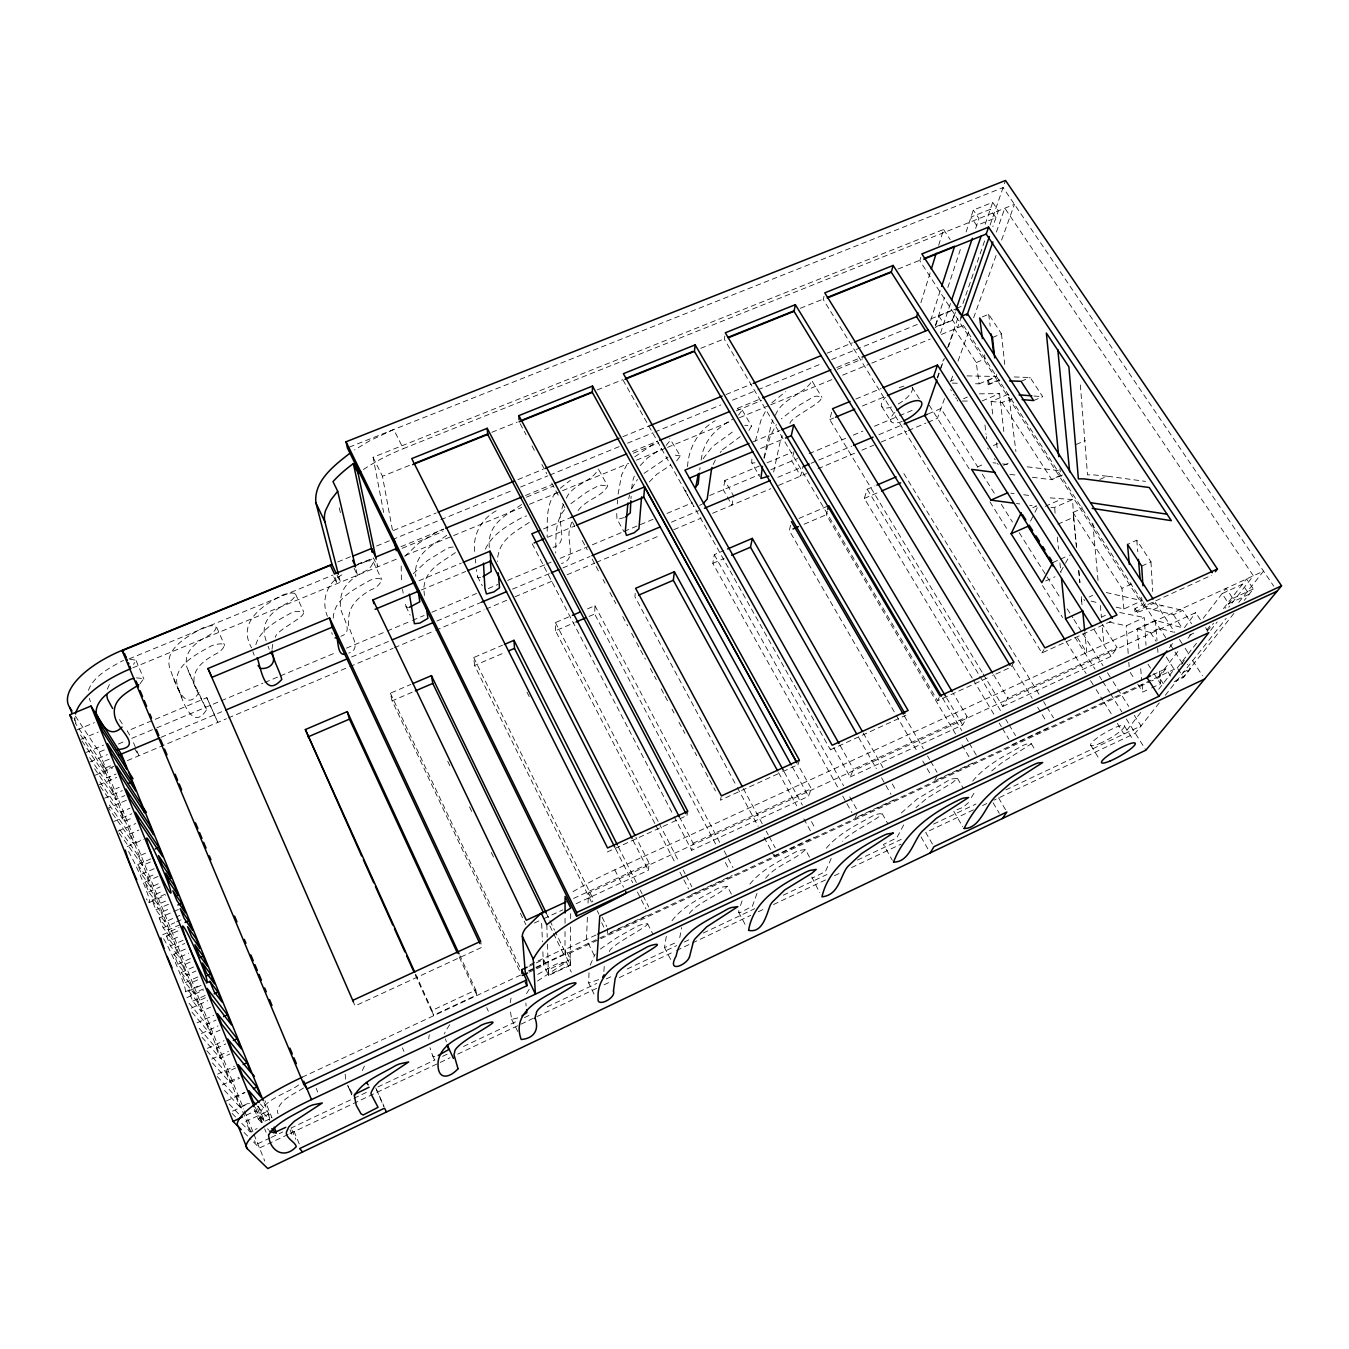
<?xml version="1.0" encoding="UTF-8"?>
<svg xmlns="http://www.w3.org/2000/svg" width="1349" height="1349" viewBox="0 0 1349 1349"><rect width="100%" height="100%" fill="white"/><g stroke="black" fill="none" stroke-linecap="round" stroke-linejoin="round"><path stroke-width="0.75" stroke-dasharray="5 3.75" d="M565.029 931.586L564.995 954.299L570.323 965.311L548.689 975.462L543.411 964.4L542.787 950.033M565.046 923.323L565.062 915.06M595.988 935.009L565.484 949.258L565.467 955.244L1149.753 681.835M570.543 927.016L570.087 964.839L548.47 974.99L547.289 939.342M570.644 918.602L570.745 910.204M570.323 965.311L570.408 959.426L565.484 949.258M603.863 971.432L604.369 964.704M333.22 618.213C333.844 598.501 355.242 588.957 370.081 580.239A12.343 5.345 -24.8 0 1 373.842 579.126C387.365 575.483 379.035 587.388 371.481 589.547C361.043 595.314 350.133 603.593 348.868 616.426A81.8 34.332 -25.6 0 0 348.683 620.169C345.9 630.658 364.449 648.076 348.716 653.068M715.611 843.985L594.656 614.014L594.96 605.684L585.55 609.714M616.729 513.514L616.965 518.977L623.997 531.708M587.405 917.253L586.461 939.477L595.094 957.149M588.029 903.122L588.468 893.021L1195.686 612.631L1201.166 620.962M679.727 937.707L681.667 927.589M630.978 498.624L631.13 496.314M631.652 488.979L632.546 481.778A78.815 32.646 -30.2 0 1 633.76 477.664L634.334 476.18M617.286 503.986L617.589 499.889M826.296 848.217C838.64 833.598 856.446 824.93 872.921 815.791A12.849 2.732 -28.7 0 1 876.378 814.408C898.232 809.113 842.451 835.975 842.67 841.354M428.678 1038.848L429.286 1034.717M635.194 593.375L634.924 596.747L736.284 785.59M607.674 928.432L607.219 933.963L648.768 914.538M345.175 1074.242L345.698 1080.161M588.99 972.781L588.67 982.999L595.516 997.113M401.193 566.091L401.412 581.2M756.974 893.443L752.354 906.292L740.314 912.48L738.729 912.548L738.915 910.524M618.112 494.071L621.569 474.983L626.779 464.815M129.959 659.256L135.945 660.184L133.551 664.366M136.519 677.873L143.702 678.614L140.127 683.707M510.242 1002.745L511.035 998.075M699.726 469.975L700.047 467.614M701.075 460.127L702.475 452.775A78.512 31.954 -31.2 0 1 703.942 448.593C708.866 435.137 720.417 426.031 732.574 419.32M724.835 336.053L724.379 339.324L937.589 700.738L990.368 676.574M576.141 903.712L648.313 870.341L649.291 863.478L635.935 837.291M751.899 459.031L751.68 462.606L759.706 476.433M724.801 480.514L723.266 489.771L732.001 505.082L733.62 495.943L724.801 480.531L759.386 466.029M837.577 786.939L712.812 563.359L714.279 554.658L723.789 550.594M687.552 466.619C688.614 447.564 698.58 430.196 715.189 420.686M199.112 692.256C185.774 714.228 175.505 684.651 171.323 672.308C160.632 649.864 187.477 636.391 203.446 627.605A12.714 5.565 -22.1 0 1 207.426 626.425C222.416 622.867 214.997 632.85 206.599 636.543C196.65 642.057 185.454 650.285 186.246 663.067A83.891 35.816 -23.1 0 0 186.702 666.676L196.313 689.609L206.414 709.169M188.185 670.841L206.616 709.625C193.362 731.276 183.093 702.762 178.995 690.216C168.558 667.806 195.622 654.687 211.439 645.834A12.765 5.463 -22.2 0 1 215.435 644.637C230.494 640.994 222.889 650.96 214.525 654.619C204.643 660.15 193.312 668.21 193.986 680.975A84.211 35.141 -23.2 0 0 194.408 684.516L195.841 688.614M686.978 815.487L687.771 811.289M255.855 644.586C260.728 628.718 277.911 620.422 291.485 612.733A12.529 5.413 -23.5 0 1 295.364 611.586C321.349 610.406 275.769 628.819 275.365 637.352M272.751 644.266L272.11 648.414A82.896 34.77 -24.4 0 0 272.06 649.695M799.434 760.212L797.917 764.681L811.322 788.676L808.506 796.281L691.632 850.308L693.133 843.243L680.503 819.012M901.301 812.975L917.135 799.046L948.718 780.278A12.782 2.664 -29.2 0 1 952.09 778.929L957.47 778.39L952.613 782.555L926.932 798.203L915.971 807.562M755.356 441.19L760.87 420.433L766.856 408.494M824.02 296.224L823.261 299.562L1041.934 652.95L1113.566 620.152M666.288 936.341L664.517 947.622L677.856 941.703M88.41 690.317C93.789 675.984 109.353 668.025 122.152 661.01A12.967 5.598 -20.8 0 1 123.568 660.521M628.685 498.776L629.561 494.898M764.175 458.373L770.212 436.368L776.333 424.53M793.971 451.527L791.796 460.97L800.682 476.062L802.942 466.72M811.761 876.951L819.686 892.667M721.057 797.343L720.383 800.193L780.902 772.488M790.581 525.216L789.283 530.579L917.489 751.949M107.33 689.154L110.77 681.549M982.089 672.19L829.736 419.64L831.608 412.356M590.171 965.142L595.179 954.097M955.564 734.041L826.263 514.728L827.274 511.102M920.827 257.339L919.816 260.762L1143.615 606.409L1211.52 575.298M920.895 302.749L930.692 271.065M938.668 245.333L943.575 229.499L373.083 457.294L383.656 512.451M972.207 678.109L864.321 498.405L867.205 489.249L874.911 485.944M930.641 320.489L940.995 288.382M935.464 325.193L944.604 297.404M947.858 287.489L960.91 247.778M966.12 231.91L973.304 210.073L992.679 202.35L998.361 210.781L992.83 226.649M935.683 325.615L938.853 315.936L954.89 309.376M972.696 781.105C985.934 764.967 1005.14 755.339 1023.115 745.424A12.731 2.597 -29.7 0 1 1026.387 744.125L1031.361 743.754L1002.138 762.539L990.453 771.915M740.483 905.55L742.169 900.592M950.472 303.474L939.865 335.075L964.872 324.772M975.647 228.419L978.969 218.538L973.304 210.073M935.97 326.728L952.461 319.932L955.193 311.956M985.175 224.271L992.679 202.35M955.345 312.53L952.681 320.286L935.042 327.537M937.218 377.754L943.406 359.846M947.554 347.907L958.583 316.054M984.601 240.915L962.022 306.105L956.188 308.499M990.082 225.114L1005.528 180.462M937.572 378.108L940.304 370.25M940.978 368.277L944.384 358.463M948.465 346.676L954.603 329.004L976.254 362.577L979.138 383.841L972.798 383.672M571.672 522.333L571.167 523.783A79.54 32.663 -29.1 0 0 570.172 527.779C565.248 538.926 577.996 559.38 561.42 563.494M961.584 316.206L957.537 327.79L952.461 319.932M764.107 837.425L774.039 855.941L775.675 851.253M996.388 232.028L1004.82 208.201L1253.373 575.804L1228.77 607.185M944.536 398.562L937.437 418.274L927.758 422.355M950.927 380.84L953.085 374.837M958.009 361.144L968.784 331.23M973.607 317.824L996.86 253.258M1001.616 240.038L1014.465 204.357L403.3 448.644L393.706 429.505L370.014 440.6L354.517 449.959M623.036 380.064L830.428 749.808L831.574 746.773M563.444 504.256L562.381 507.241A79.237 33.287 -29.1 0 0 561.42 511.271C556.462 522.518 569.666 543.192 552.989 547.407M485.37 549.228C492.267 533.664 508.742 524.862 523.058 516.987A12.057 5.177 -27.4 0 1 526.616 515.942M833.749 747.734L850.19 777.007L853.479 769.234L967.149 716.757L953.237 693.335M773.635 472.066L780.531 440.027A78.596 30.656 -32 0 1 782.268 435.828M831.22 858.436L825.453 871.521L811.896 878.3M857.222 813.16L854.962 818.084L894.083 799.788M631.754 488.405L637.436 479.519M937.589 700.738L939.174 697.534M1030.569 521.034L1034.093 513.986M1034.97 512.215L1037.617 506.937M703.065 458.778L712.457 446.553L735.222 429.977M715.358 460.026L713.098 464.646A78.782 31.347 -31.1 0 0 712.508 466.096M903.678 824.93L896.832 837.796L883.443 844.474L892.33 860.291M850.19 777.007L962.646 725.003L967.149 716.757M937.15 775.81L934.317 780.987L972.663 763.045M1060.702 571.689L1064.496 564.944M1065.44 563.258L1070.179 554.81M1013.925 662.106L1011.109 667.081L992.257 675.714M983.168 673.994L1002.762 706.454L1007.703 698.04L1117.107 647.537L1102.42 624.435M775.388 415.273C781.847 398.343 803.751 394.684 812.064 380.924M1041.934 652.95L1043.941 649.594M968.548 802.588L963.001 807.326L953.608 811.002M566.411 498.152C572.246 484.004 593.122 481.559 598.231 468.912M971.331 797.529L975.209 791.205M364.432 1066.064L362.207 1070.718A91.209 19.24 -25.6 0 0 361.937 1072.253M672.021 920.692C683.218 905.854 701.075 897.861 716.909 888.873A13.052 2.833 -27.6 0 1 720.585 887.389L727.28 886.276L732.541 896.309M1143.615 606.409L1145.402 603.762M1002.762 706.454L1111.036 656.39L1117.107 647.537M529.179 989.34L526.666 993.37A88.461 18.751 -26.8 0 0 525.958 995.09M763.939 457.8L771.24 424.26A78.326 31.246 -32.1 0 1 772.926 420.011M404.784 556.378L418.78 543.209L438.56 530.95A12.141 5.362 -26.1 0 1 442.219 529.904L443.315 529.719M749.892 884.118C761.679 869.38 779.503 861.05 795.657 851.978A12.934 2.782 -28.2 0 1 799.232 850.544L805.252 849.465L810.833 859.482M413.283 573.713L427.397 560.594L447.244 548.335A12.192 5.261 -26.1 0 1 450.92 547.256L454.073 546.885M1169.448 647.604L1173.208 642.613M1184.439 627.622L1195.686 612.631M640.219 465.54L647.486 457.969L661.566 448.593M1177.795 651.584L1158.724 676.557L1163.782 684.449M1187.963 638.279L1193.056 631.619M1203.224 618.314L1226.089 588.349L1232.834 598.45L1225.111 608.332M1170.662 676.153L1165.89 668.733L1159.263 677.383L1151.658 680.958M649.307 481.947L656.626 474.426L670.79 465.034M1140.698 712.457L1123.953 734.025L1117.276 723.351M1158.74 689.221L1174.186 669.323L1166.278 657.047M1177.272 667.873L1196.529 643.169M1206.799 630L1210.643 625.042M1223.476 608.584L1246.56 578.94L1253.339 588.973L1244.25 600.389M1181.235 664.349L1184.641 659.965M1207.102 631.399L1213.544 623.171M1210.643 630.303L1217.118 622.041M1159.263 702.896L1135.268 733.215L993.96 800.142M1165.283 695.291L1226.174 618.331M1238.77 602.413L1263.541 571.116L614.79 869.835A111.293 26.39 -26.9 0 0 571.065 892.802M1233.863 613.441L1183.225 677.063L1175.788 680.554M1174.203 681.852L1183.495 677.485L1190.391 668.834L1187.508 664.399M555.535 492.975C545.502 505.133 547.542 522.147 547.154 536.851M720.248 452.471L721.344 451.106M564.472 509.787C554.405 521.726 556.176 538.555 555.687 553.141M578.097 510.613C585.365 499.703 601.755 497.225 607.657 486.011L598.551 469.283M609.495 951.585C609.04 944.755 666.726 917.86 640.421 924.959A13.203 2.883 -27 0 0 636.627 926.493L616.662 937.808L599.9 949.359M789.991 423.485C790.295 416.335 835.756 397.365 816.381 396.117A11.787 4.772 -31.8 0 0 813.177 397.011L797.107 406.521L781.324 418.865M449.672 1024.734L445.221 1031.665A89.725 19.004 -26.2 0 0 444.63 1034.009M689.288 913.425C699.406 901.183 716.589 897.085 727.28 886.276M765.608 878.233C776.181 865.249 793.903 860.797 805.471 849.634M722.491 449.79L740.213 436.638M771.813 402.811L785.708 391.682M749.015 430.432L751.511 425.98L745.828 425.289A11.821 4.89 -30.8 0 0 744.817 425.508M560.257 488.287L570.442 480.244M676.692 460.869L680.318 455.928L669.762 438.526M738.459 415.155L742.254 410.13L737.262 408.865M570.88 503.683L586.596 492.216L597.506 486.196A11.956 5.092 -28.6 0 1 600.979 485.185L607.657 486.011M634.823 456.822L657.199 441.308M643.996 473.398L667.974 457.126M446.755 535.334C434.698 544.136 418.156 551.201 415.88 567.929A80.569 34.467 -26.8 0 0 415.441 571.807L415.779 576.327M455.406 552.567C443.332 561.369 426.773 568.334 424.26 585.011A80.873 33.826 -26.8 0 0 423.805 588.822L424.429 595.449M521.608 504.492C509.197 513.294 492.958 520.714 489.754 537.324A79.827 33.91 -28 0 0 489.063 541.269L489.299 549.33M666.187 445.406L671.026 439.454M341.803 574.893C326.829 583.021 320.961 600.474 327.419 616.324M529.246 522.434C516.92 530.545 501.693 538.251 498.354 554.135A80.114 33.27 -28 0 0 497.629 558.031L497.494 561.488M537.543 980.993L566.479 961.955L558.671 963.253A13.389 2.934 -26.4 0 0 554.759 964.839L536.683 974.99M496.145 510.833C480.328 519.567 471.543 536.835 475.185 554.911M303.491 1088.019C294.234 1094.275 280.693 1098.541 277.54 1110.531A92.929 19.442 -25.1 0 0 277.641 1112.588L278.096 1113.701M357.215 564.624L361.599 562.584A12.293 5.447 -24.7 0 1 365.36 561.488C378.833 557.93 370.688 569.868 363.083 572.027C352.612 577.794 341.786 586.225 340.69 599.091A81.48 34.973 -25.6 0 0 340.538 602.868C337.722 613.491 356.608 631.113 340.859 636.256M598.602 979.661L588.67 982.999M702.02 504.222L699.541 505.369M270.12 1137.932L256.091 1144.576L254.506 1140.681M271.318 1137.376L282.734 1131.963M366.355 1092.42L291.131 1128L294.149 1131.609L299.512 1144.576M377.889 1086.957L434.968 1059.943M442.59 1056.351L448.29 1053.653M463.516 1046.453L516.802 1021.244M524.424 1017.635L532.029 1014.043M547.256 1006.826L596.73 983.421M606.257 978.919L613.862 975.327M627.184 969.02L676.658 945.615M684.28 942.007L691.885 938.415M703.301 933.019L754.698 908.703M783.246 895.196L827.004 874.489M857.458 860.089L901.233 839.382M933.575 824.087L975.951 804.038M1005.899 789.873L1141.018 725.947L1134.307 715.307M288.062 1134.492L259.497 1148.016L249.666 1138.118M289.968 1133.582L450.111 1057.734M457.716 1054.125L596.595 988.345M604.099 984.804L611.822 981.145M619.326 977.587L674.601 951.399M676.507 950.505L750.702 915.364M758.307 911.755L765.928 908.147M773.533 904.538L826.853 879.295M834.424 875.703L840.174 872.988M851.539 867.592L901.098 844.12M973.438 809.855L925.718 832.468L933.963 846.7M982.595 805.522L986.777 803.549M254.337 1109.401L258.283 1119.063L268.755 1114.122L272.009 1117.883L264.977 1100.7M258.283 1119.063L261.655 1122.756L270.289 1118.692M241.775 1123.363L250.054 1131.878L257.103 1128.557M548.689 975.462L548.503 969.695L570.408 959.426M1182.888 672.358L1190.391 668.834M1137.763 684.23L1142.772 692.104L1149.871 688.766M1151.641 687.939L1160.511 683.774L1159.246 668.193M246.311 1115.185L255.77 1110.75L265.112 1121.188M269.783 1118.456L266.95 1111.559L245.855 1121.474L250.054 1131.878M226.312 1101.003L245.012 1092.268M217.172 1076.435L235.89 1096.838L244.658 1092.757M475.792 990.031L476.737 994.989L433.451 1015.241L432.034 1010.468L475.792 990.031L459.942 955.699M530.09 964.67L563.629 949.005L555.434 932.024M528.977 966.306L534.457 963.742M536.295 962.882L543.613 959.459L548.503 969.695M1152.552 674.955L1165.89 668.733M528.606 970.74L534.137 968.144M535.975 967.284L563.629 954.35L563.629 949.005M691.481 894.556L732.187 875.518M774.039 855.941L813.936 837.274M1012.121 744.597L1049.724 726.993M302.109 1077.261L521.507 974.636M528.943 971.162L534.356 968.616M536.177 967.773L1177.896 667.586M224.474 1090.414L240.055 1107.141L248.84 1103.044M232.601 1111.121L249.464 1103.229M529.381 972.123L534.811 969.594M536.632 968.734L543.866 965.361L543.613 959.459M1189.262 635.21L1194.894 632.597M222.079 1084.984L238.874 1077.193M212.518 1062.995L230.156 1082.657L239.7 1078.222M1232.834 598.45L1253.339 588.973M534.356 923.036L541.944 919.529M543.849 918.652L562.837 909.867M217.695 1074.108L234.473 1066.351M206.852 1050.753L226.042 1072.455L235.552 1068.037M1138.944 648.852L1137.173 628.701L1155.368 620.338L1180.881 627.352M1143.817 601.89C1144.93 606.628 1130.614 606.999 1135.706 612.075C1141.659 612.665 1146.886 606.106 1153.108 609.731L1173.445 614.722L1182.803 610.406L1191.521 623.71M211.675 1059.117L228.403 1051.411M202.114 1037.364L220.359 1058.392L229.853 1054.007M573.612 898.417L649.291 863.478M693.133 843.243L811.322 788.676M1137.173 628.701L1150.461 632.529L1159.668 628.28L1173.36 632.141M191.98 1012.188L210.646 1034.379L220.106 1030.046M1134.88 611.906L1153.176 603.526L1182.803 610.406M1153.108 609.731L1162.315 605.516M1109.333 622.142L1126.23 625.784L1144.256 617.505L1146.009 645.21M207.341 1048.358L224.035 1040.686M199.18 1028.309L216.262 1048.291L225.755 1043.941M197.072 1022.862L213.715 1015.274M189.113 1003.319L206.599 1024.363L216.042 1020.046M1101.846 616.982L1105.371 615.38M1116.112 607.134L1123.869 608.989L1141.996 600.71L1141.676 597M201.372 1033.519L218.032 1025.898M607.286 851.978L669.897 823.312M671.802 822.435L685.073 816.364M782.791 771.611L796.028 765.558M830.428 749.808L905.921 715.24M191.17 1008.175L207.763 1000.654M1123.869 608.989L1121.946 588.333L1131.086 584.184L1130.867 581.723M201.052 985.394L188.675 990.992L192.755 1001.127L201.186 1011.43L210.629 1007.13M193.582 966.98L181.221 972.528L185.285 982.595L193.851 993.269L203.261 989.002M186.921 997.636L203.497 990.132M1141.676 566.074L1150.967 561.858L1136.785 540.224L1127.528 544.389M192.755 1001.127L205.166 995.495M188.675 990.992L197.173 1001.498L206.599 997.231M1089.115 597L1092.623 595.415M185.353 949.055L173.836 954.198L177.849 964.181L186.567 975.243L195.942 971.027M185.285 982.595L199.416 976.221M181.221 972.528L189.855 983.421L199.264 979.172M185.336 991.819L199.804 985.293M177.849 964.181L191.305 958.161M173.836 954.198L182.604 965.462L191.98 961.264M1045.627 580.981L1055.036 576.748M177.967 930.911L166.483 936.021L175.404 947.639L184.746 943.474M1052.878 562.55L1058.645 559.97M1060.567 559.11L1068.256 555.67M166.483 936.021L170.48 945.919L179.333 957.352L188.691 953.153M178.287 909.53L159.199 917.961L168.254 929.95L183.16 923.323M162.673 934.773L178.979 927.539M159.199 917.961L163.178 927.792L172.149 939.579L179.619 936.257M170.48 945.919L183.902 939.949M1057.835 524.221L1073.753 517.19L1072.506 499.568L1047.128 497.646M165.303 894.185L151.982 900.036L155.911 909.799L165.016 921.957L179.906 915.364M163.178 927.792L174.645 922.716M176.55 921.856L182.284 919.327M624.351 517.544L617.319 519.399M1050.955 507.393L1054.699 507.393L1072.506 499.568M158.086 876.445L144.798 882.246L148.71 891.942L157.934 904.437L167.225 900.356M155.911 909.799L169.266 903.914M151.982 900.036L161.138 912.379L170.446 908.282M1076.401 547.121L1072.995 512.468L1082.05 508.472L1081.881 506.735M150.919 858.824L137.682 864.591L141.561 874.219L150.903 887.052L160.16 883.005M148.71 891.942L160.109 886.934M1032.761 507.696L1036.588 506.01L1029.742 505.285M1099.789 479.435L1107.225 476.18L1145.52 481.391M144.798 882.246L154.09 894.943L163.364 890.88M1045.188 506.33L1061.039 499.366M149.317 902.498L165.371 895.449M517.712 1017.939L511.625 1019.422L510.242 1009.895M141.561 874.219L154.831 868.419M1062.456 475.017L1051.664 479.738L1032.086 477.209M137.682 864.591L147.092 877.626L156.332 873.596M119.774 829.719L138.593 856.177L145.945 852.99M119.066 832.974L142.37 865.518L151.577 861.505M1003.538 465.287L1009.271 462.808M126.334 800.311L108.476 807.933L133.382 843.31L140.734 840.123M127.211 846.599L143.281 839.651M1076.013 444.546L1085.254 440.533M117.852 831.254L135.777 823.548M977.199 467.007L984.618 463.82M109.336 805.049L129.639 834.053L138.812 830.107M99.944 781.931L120.786 812.132L129.926 808.22M519.432 970.386L392.104 700.856L413.401 691.717M591.452 902.043L474.595 665.479L504.998 652.444M654.838 823.48L555.518 630.792L574.151 622.8M589.075 616.409L594.656 614.014M712.812 563.359L724.126 558.52M804.071 524.238L826.263 514.728M864.321 498.405L879.615 491.862M113.906 821.44L131.797 813.767M993.387 445.541L999.103 443.079M100.332 786.484L124.496 821.305L133.635 817.376M94.649 768.778L115.677 799.502L124.799 795.606M392.104 700.856L390.35 693.201L410.889 684.415M474.595 665.479L473.701 657.553L502.486 645.244M555.518 630.792L555.434 622.597L570.492 616.156M798.912 518.454L828.792 505.673M89.675 757.615L112.001 790.413L119.285 787.31M1033.621 400.552L1042.71 396.69L1030.113 377.501L1011.615 376.877M104.564 798.22L122.388 790.632M80.502 734.952L103.3 768.896L110.551 765.827M1021.075 381.312L1030.113 377.501M113.94 766.266L106.251 769.52L75.392 723.334M127.379 760.6L226.379 718.764M228.318 717.938L347.806 667.435M349.762 666.625L392.997 648.346M394.38 647.756L433.687 631.147M435.626 630.32L484.072 609.866M486.011 609.04L507.325 600.035M515.065 596.764L553.815 580.39M567.069 574.775L594.504 563.191M596.174 562.482L660.386 535.351M673.792 529.685L701.075 518.151M712.609 513.278L770.819 488.675M778.575 485.404L806.466 473.617M818.017 468.727L854.608 453.264M861.876 450.195L873.882 445.136M881.251 442.017L906.629 431.292M908.383 430.55L925.886 423.148M95.307 775.203L112.743 767.834M982.123 400.957L999.592 393.571L1003.808 431.478M992.746 414.008L991.093 401.496L1008.715 394.043L1015.915 451.493M82.002 740.972L106.942 777.901L116.031 774.039M99.185 784.831L116.655 777.429M991.093 401.496L1002.003 402.457L1012.29 398.798M75.375 716.083L99.185 752.067L106.841 748.847M118.341 744.024L124.074 741.613M131.747 738.392L154.781 728.713M156.686 727.904L262.87 683.269M264.826 682.459L278.417 676.743M280.356 675.916L336.694 652.241M346.406 648.161L385.258 631.838M387.214 631.012L410.518 621.214M412.457 620.405L424.109 615.498M431.882 612.244L476.568 593.459M488.22 588.569L497.933 584.488M507.646 580.39L544.558 564.894M546.497 564.067L552.331 561.622M560.105 558.351L622.26 532.231M624.216 531.405L653.354 519.163M666.946 513.446L692.206 502.84M709.692 495.488L759.436 474.578M770.852 469.772L797.563 458.559M809.096 453.702L845.604 438.358M853.293 435.137L862.905 431.09M874.439 426.25L897.507 416.554M899.429 415.745L914.791 409.287M979.138 383.841L996.692 376.455L965.344 375.865M987.839 380.738L996.641 376.219M89.978 761.949L107.38 754.631M988.024 382.745L988.159 384.364L1000.57 379.153M988.159 384.364L999.879 380.587M963.557 398.697L967.334 397.095M109.269 759.15L101.512 762.421L251.352 1132.873M161.087 737.296L221.708 711.749M351.6 656.997L390.367 640.64M436.891 621.029L481.492 602.227M512.502 589.159L549.33 573.629M562.904 567.912L590.053 556.462M671.465 522.147L698.613 510.698M777.901 477.276L801.357 467.378M811.053 463.297L816.87 460.852M818.809 460.026L851.759 446.131M878.907 434.698L902.177 424.884M928.264 413.89L940.944 408.545L977.823 467.058M950.118 381.362L953.895 379.777M206.835 697.669L217.83 722.373L206.819 697.669L127.295 731.023L130.853 736.908M767.058 462.808L792.048 452.337M86.151 752.422L103.519 745.137M77.078 729.86L94.379 722.659M421.36 589.985L465.759 571.47M547.559 537.34L574.505 526.11M760.532 448.509L783.6 438.88M829.736 419.64L833.598 418.038M862.449 405.998L885.534 396.353M976.254 362.577L985.124 358.868L984.45 353.826M80.873 739.303L98.207 732.052M992.459 337.503L1001.464 333.776L988.665 314.266L979.711 317.959M419.016 580.728L461.24 563.157M543.495 528.943L570.728 517.611M752.911 441.848L780.093 430.533M855.856 399.017L881.133 388.512M132.809 667.839L397.196 558.823M404.987 555.619L451.662 536.379M453.601 535.57L521.675 507.494M529.466 504.29L560.577 491.458M562.533 490.665L628.668 463.398M636.441 460.178L665.613 448.155M667.57 447.345L731.748 420.888M739.539 417.684L768.711 405.644M770.65 404.852L832.889 379.187M842.619 375.174L869.852 363.943M871.791 363.134L930.152 339.088M356.844 564.776L373.454 557.946L377.754 566.85L375.697 557.053M400.973 546.649L443.787 529.061M525.486 495.471L552.719 484.274M632.479 451.493L657.772 441.089M737.532 408.309L760.87 398.714M836.751 367.518L860.089 357.923M129.066 658.902L332.95 575.079M353.337 566.698L371.801 559.11M402.12 548.318L442.927 531.523M526.481 497.157L553.68 485.977M633.339 453.197L658.599 442.809M736.318 410.838L761.578 400.451M837.358 369.289L862.618 358.885M393.402 530.511L436.199 513.008M517.881 479.62L543.158 469.283M622.901 436.671L650.134 425.542M725.998 394.532L751.275 384.195M827.122 353.185L852.416 342.848M337.773 561.943L351.381 556.361M376.658 546.008L390.266 540.426M392.222 539.634L438.897 520.495M440.836 519.702L512.789 490.21M520.562 487.023L547.795 475.86M549.734 475.067L619.747 446.384M627.538 443.197L652.815 432.827M654.754 432.034L720.872 404.936M732.541 400.147L755.878 390.586M757.834 389.794L821.996 363.488M831.726 359.508L917.303 324.435M930.911 318.853L954.249 309.292M392.441 530.022L382.458 476.248L411.749 464.478M491.812 432.304L517.207 422.085M597.253 389.912L622.648 379.71M700.755 348.312L724.194 338.886M800.345 308.28L823.767 298.854M897.979 269.041L921.418 259.615M349.34 447.126L1003.066 187.578L1273.743 586.157M754.985 462.774L751.949 463.061M480.598 577.49L477.731 577.237L476.382 569.565M434.85 1056.722L432.759 1056.031L429.994 1047.718M408.359 607.522L406.353 607.101L404.784 602.059M686.388 491.154L684.87 490.564M979.441 393.841L999.592 393.571M990.183 384.33L987.822 380.469M962.326 401.058L969.83 401.024M952.31 383.099L958.363 383.268M1033.975 396.016L1042.71 396.69M993.016 462.774L996.169 463.145M1002.526 463.904L1010.637 464.865M1027.247 466.838L1058.695 470.582M1010.856 493.194L1014.043 493.599M1023.722 494.779L1030.299 495.589M1009.929 474.342L1014.954 475M1016.438 503.514L1019.726 503.953M1107.225 476.18L1093.145 474.865A312.799 137.918 61.3 0 0 1087.513 474.899L1080.161 382.678M1119.67 612.497L1144.256 617.505M1106.298 592.548L1141.996 600.71M1091.122 601.131L1098.491 602.902M266.124 640.859L264.303 634.485A82.593 35.428 -24.3 0 1 264.151 630.792C264.337 617.943 275.331 609.647 285.55 603.998C293.138 600.693 302.159 590.356 287.118 593.661A12.495 5.514 -23.4 0 0 283.239 594.791C263.443 604.774 236.615 621.636 251.572 647.84M244.051 1132.469L248.267 1136.701M232.112 1113.414L236.244 1117.68M229.094 1103.92L238.874 1114.156M267.524 1128.725L268.67 1129.99M257.355 1106.197L269.817 1120.344M260.458 1104.055L266.95 1111.559M119.521 719.607L123.096 725.087M680.318 455.928L674.045 454.984A11.871 4.991 -29.8 0 0 672.982 455.203M943.575 229.499L950.185 239.566M1205.551 627.639L1207.743 630.978M1173.445 614.722L1182.146 628.044M1155.351 602.48L1174.827 632.411M1179.414 639.46L1184 646.508M1185.13 648.262L1188.57 653.54M1192.668 660.673L1202.448 675.697M963.405 325.362L1165.705 637.605M1170.274 644.653L1183.984 665.816M1177.812 668.716L1183.495 677.485M1002.003 402.457L1051.613 479.35L1060.634 475.421L1059.943 468.643M1072.995 512.468L1121.946 588.333M1134.745 608.163L1137.494 612.446M1150.461 632.529L1156.11 641.281M938.853 315.936L943.744 323.541M1147.999 664.214L1150.495 668.126M1153.817 673.32L1160.511 683.774M352.173 1093.213L348.211 1086.282M950.657 389.726L951.382 390.856M953.541 394.262L954.266 395.392M955.716 397.668L956.441 398.815M957.149 399.945L957.874 401.091M987.67 447.986L988.429 449.166M994.432 458.626L995.191 459.824M997.451 463.382L998.209 464.562M1083.854 599.378L1084.647 600.625M1130.293 672.46L1134.442 678.985M1094.208 629.798L1111.036 656.39M982.308 474.157L994.601 493.65M1001.295 504.29L1012.475 522.029M1019.186 532.67L1046.015 575.23M1047.128 577.001L1060.533 598.282M1067.244 608.922L1072.843 617.791M1073.956 619.562L1081.78 631.973M1082.893 633.743L1103.01 665.664M1107.478 672.746L1111.964 679.845M1113.077 681.616L1128.725 706.438M1077.48 637.773L1086.822 652.629L1084.832 632.529M929.276 405.256L969.864 469.874M989.981 501.895L1007.855 530.359M1042.507 585.533L1062.624 617.555M1074.917 637.133L1095.034 669.155M1099.502 676.271L1101.745 679.829M1102.858 681.616L1109.569 692.29M1110.682 694.061L1121.862 711.867M1126.331 718.983L1145.908 750.162M912.008 387.079L921.418 402.086M1124.273 725.762L1133.025 739.724M1066.047 641.466L1086.097 673.505M1090.548 680.621L1095 687.754M1096.113 689.524L1102.791 700.198M1103.904 701.986L1111.694 714.447M881.841 406.622L891.099 421.647M1090.818 745.322L1099.435 759.285M903.847 473.566L1039.202 694.516M1043.62 701.699L1045.812 705.291M1046.908 707.095L1053.518 717.87M1012.458 665.951L1032.187 698.276M1037.668 707.247L1046.436 721.614M134.512 748.51L138.896 755.727L133.332 742.237M993.555 674.685L1007.703 698.04M812.267 381.329L821.929 397.314M1031.361 743.754L1034.363 748.712M867.205 489.249L978.733 674.466M979.829 676.271L1001.481 712.238M1005.814 719.422L1007.973 723.013M1009.069 724.818L1015.561 735.61M973.27 679.896L994.854 715.847M999.171 723.03L1001.329 726.622M1002.408 728.426L1008.883 739.201M262.128 1121.913C252.516 1102.133 287.421 1094.005 299.158 1084.579A14.148 3.035 -24.6 0 1 300.658 1083.921M946.576 697.888L962.646 725.003M942.496 697.956L961.803 730.618M966.086 737.869L968.245 741.495M969.307 743.316L976.828 756.013M998.547 797.866L1005.848 810.226M961.989 744.918L969.459 757.598M993.1 802.79L999.289 813.295M742.254 410.13L751.73 426.368M957.47 778.39L963.034 787.917M904.336 715.982L923.323 748.661M927.539 755.929L929.646 759.571M930.709 761.376L937.032 772.286M953.76 811.238L962.781 826.819M922.75 761.021L931.164 775.54M863.259 733.03L882.954 767.598M892.296 783.971L896.444 791.256M921.047 836.936L928.146 849.398M858.706 737.566L876.395 768.677M881.605 777.833L890.964 794.308M882.195 813.666L887.659 823.362M840.022 745.373L853.479 769.234M685.191 491.002L693.959 506.651M714.279 554.658L843.597 785.826M849.752 796.837L856.952 809.687M842.703 796.095L851.91 812.587M792.234 766.738L808.506 796.281M784.275 772.05L802.419 805.134M811.491 821.676L815.521 829.028M778.542 772.572L796.736 805.842M803.819 818.792L810.901 831.726M743.316 788.524L762.269 823.75M766.249 831.153L768.256 834.862M769.25 836.717L775.237 847.846M737.279 787.445L758.138 826.313M738.628 912.143L746.688 927.454M477.377 576.546L482.318 585.786M664.332 947.251L671.431 960.977M520.158 423.67L526.076 434.8M531.995 445.929L535.941 453.348M541.86 464.478L546.783 473.752M551.724 483.026L558.621 496.01M562.567 503.43L566.513 510.849M572.431 521.979L576.377 529.398M582.296 540.527L587.22 549.802M592.16 559.076L595.111 564.641M596.106 566.496L599.057 572.06M603.003 579.48L604.976 583.19M609.917 592.464L615.835 603.593M622.732 616.577L627.656 625.852M631.602 633.271L635.548 640.691M636.543 642.546L645.412 659.239M650.353 668.514L656.272 679.626M661.195 688.901L664.163 694.465M665.141 696.32L668.109 701.885M672.055 709.304L674.028 713.014M678.952 722.288L684.87 733.418M690.789 744.547L696.708 755.676M700.654 763.096L704.6 770.515M705.578 772.37L715.442 790.919M511.625 1019.422L517.797 1031.479M594.96 605.684L720.248 843.445M724.16 850.882L732.962 867.592M725.357 862.534L729.253 869.953M532.181 543.765L673.168 814.796M674.146 816.668L691.632 850.308M555.434 622.597L658.228 821.676M659.189 823.531L678.412 860.746M683.201 870.054L685.123 873.781M686.085 875.636L691.852 886.799M655.799 825.352L675.09 862.753M679.896 872.112L688.58 888.94M375.764 1087.952L384.111 1106.534M633.035 840.36L648.313 870.341M618.348 846.852L636.374 882.533M640.168 890.036L642.073 893.797M643.018 895.669L648.717 906.933M615.667 848.926L632.698 882.668M637.419 892.043L645.935 908.906M647.587 923.643L652.714 933.845M526.987 692.155L529.82 697.787M614.79 869.835L623.525 887.204M473.701 657.553L593.729 900.205M602.092 917.135L606.746 926.544M373.083 457.294L382.458 476.248M588.468 893.021L592.818 901.84M597.169 910.642L598.922 914.167M601.654 922.699L604.436 928.331M405.931 606.426L410.163 615.144M546.311 913.172L549.043 918.838M549.954 920.726L554.506 930.152M549.903 925.937L552.652 931.619M553.562 933.508L563.629 954.35M373.302 561.977L381.767 579.53M566.31 961.736L571.335 972.123M447.716 761.274L450.448 766.974M469.519 806.871L472.251 812.57M491.323 852.467L494.054 858.166M520.394 913.256L525.84 924.655M354.011 568.081L357.418 575.23L355.141 565.501M337.014 575.079L340.403 582.245L338.346 574.185M432.405 1055.306L435.407 1061.629M390.35 693.201L519.871 967.115M333.759 576.799L336.997 583.645L334.485 573.983M352.595 1000.435L355.141 1005.899L481.66 947.403L480.666 941.315M295.482 593.998L303.727 611.839M486.702 1007.636L488.321 1011.16M459.183 956.947L476.737 994.989M415.661 974.163L432.034 1010.468M415.273 974.939L433.451 1015.241M216.734 627.47L224.743 645.581M402.39 1047.819L403.975 1051.411M376.556 1089.807L383.706 1106.365M173.583 678.024L181.997 697.703M348.008 1086.063L351.752 1094.798L347.637 1085.203M260.104 1118.119L263.966 1127.14M178.186 688.799L181.188 695.831M136.131 660.656L143.888 679.07M316.155 1088.323L317.706 1091.982M291.907 1129.872L295.768 1139.231M289.984 1129.686L292.109 1134.88M264.033 1102.555L270.289 1117.849M258.317 1106.096L264.556 1121.39L261.217 1117.663L256.495 1106.079M264.674 1128.86L266.057 1132.283M255.416 1107.462L261.655 1122.756M99.185 752.067L243.697 1108.996M244.489 1110.952L253.174 1132.401M253.966 1134.357L264.792 1161.084M103.3 768.896L106.942 777.901M112.001 790.413L115.677 799.502M120.786 812.132L124.496 821.305M129.639 834.053L133.382 843.31M138.593 856.177L142.37 865.518M206.599 1024.363L210.646 1034.379M216.262 1048.291L220.359 1058.392M226.042 1072.455L230.156 1082.657M235.89 1096.838L240.055 1107.141M147.092 877.626L150.903 887.052M154.09 894.943L157.934 904.437M161.138 912.379L165.016 921.957M168.254 929.95L172.149 939.579M175.404 947.639L179.333 957.352M182.604 965.462L186.567 975.243M189.855 983.421L193.851 993.269M197.173 1001.498L201.186 1011.43M74.144 718.528L77.112 725.897M268.097 646.255L269.244 649.358M252.887 651.668L254.185 655.26M89.253 698.31L90.434 701.632M331.736 632.58L332.292 634.435M445.49 1038.882L446.334 1041.85M339.257 507.814L340.707 513.868M402.542 589.395L403.166 593.206M996.54 442.759L997.602 450.87M988.665 314.266L990.2 326.121M984.955 425.002L986.052 434.243M986.321 436.536L986.591 438.847M1001.464 333.776L1004.718 364.365M1057.296 537.104L1058.51 549.094M1059.909 562.938L1060.904 572.752M1078.694 570.323L1079.908 582.65M1081.291 596.612L1082.134 605.246M996.489 374.567L996.591 375.68M1073.753 517.19L1076.586 547.239M1078.812 570.812L1079.891 582.431M1081.527 599.681L1082.067 605.381M987.89 381.261L987.974 382.256M1092.791 523.176L1098.086 580.947M1100.329 605.448L1101.442 617.538M1102.386 627.808L1103.937 644.755M1140.698 668.682L1141.743 680.436M1142.08 684.348L1142.772 692.104M526.127 1006.034L525.874 1003.032M1136.785 540.224L1137.78 551.775M1155.368 620.338L1157.004 640.488M1157.644 648.464L1157.965 652.427M475.438 559.042L475.759 562.955M1128.186 653.456L1126.23 625.784M1128.826 662.342L1129.147 666.76M1055.087 513.143L1054.699 507.393M1150.967 561.858L1152.687 591.452M541.657 923.357L542.45 941.821M546.817 924.672L547.222 937.251M1153.142 602.21L1153.176 603.526M128.526 851.438A30.1 2.513 66.3 0 1 144.36 885.231A30.1 2.513 66.3 0 1 148.474 901.874M147.159 900.087A30.1 2.513 66.3 0 1 146.333 898.788M163.6 938.719A30.673 2.614 66.5 0 1 180.513 974.99A30.673 2.614 66.5 0 1 183.498 990.217M363.37 469.536A102.018 47.485 -25.8 0 1 403.317 448.694M75.038 720.551A74.718 31.044 -21.3 0 1 74.92 717.398M912.312 387.703A17.975 6.88 -32.6 0 1 897.726 404.278M891.47 407.027A17.975 6.88 -32.6 0 1 885.45 397.297M899.277 387.736A17.975 6.88 -32.6 0 1 905.246 385.814M902.228 421.394A18.043 6.745 -32.4 0 1 890.998 421.495A18.043 6.745 -32.4 0 1 895.854 411.361M1249.14 594.251L1228.754 603.678L1222.059 593.644L1242.412 584.252L1249.14 594.251M990.301 209.331L971.01 217.02L976.642 225.468L995.95 217.729L990.301 209.331M1099.469 743.619A19.392 3.625 -30 0 0 1124.408 726.099A19.392 3.625 -30 0 0 1098.71 736.807A19.392 3.625 -30 0 0 1099.469 743.619"/><path stroke-width="1.5" d="M565.062 912.986L565.096 896.478L570.779 908.096A95.83 22.292 -26.9 0 0 546.767 924.672L541.236 913.088L525.436 928.567A73.908 17.773 -26.7 0 0 522.367 936.375L525.317 972.848L535.418 994.162L533.226 959.122C551.404 925.566 594.572 911.148 626.442 893.021L625.7 891.554M1277.149 591.166L576.579 916.156L576.664 912.514L346.052 441.781L1005.528 180.462L1281.55 585.837L1145.908 750.162L267.81 1168.538L247.238 1148.674L238.436 1126.803A81.109 17.065 -24.7 0 1 302.109 1077.261M796.905 762.843L592.329 392.407L592.498 386.067L518.893 415.61L519.078 419.758M604.099 974.771L602.581 977.266M630.826 500.783L630.287 512.89L625.582 516.937M791.222 764.883L643.777 497.208L644.637 486.871L570.728 517.611M904.859 713.419L694.415 351.381L695.173 344.872L623.39 373.673L832.148 745.255L908.113 710.501L695.173 344.872M777.53 770.717L673.32 580.289L674.382 571.723L635.615 588.299L742.321 786.669M699.288 473.229L698.209 484.021L695.376 487.394M627.926 502.992L625.295 531.506L626.459 535.435L634.199 532.771L638.937 528.741L641.483 498.034A79.102 32.022 -30.1 0 1 641.82 496.736M695.848 486.955L698.31 473.634M762.472 466.4L760.887 478.49L768.745 476.13M1009.996 665.276L794.021 311.332L795.354 304.672L725.307 332.781L939.966 695.932L1013.925 662.106L795.354 304.672M856.632 733.907L750.499 547.205L752.32 538.386L727.583 548.959M945.514 696.084L791.29 435.676L793.701 424.868L782.032 429.724M1112.419 618.382L891.267 272.228L893.139 265.433L824.779 292.868L1044.935 647.908L1116.989 614.959L893.139 265.433M827.78 509.298L828.792 505.673L941.417 696.151M925.616 330.741L916.595 316.61L917.826 312.648M931.316 269.092L936.206 253.258M941.653 286.393L954.603 246.277L925.313 258.047M951.804 299.529L972.342 238.301M955.868 309.966L981.094 236.227M887.457 395.561L933.643 376.287L937.488 365.056L1101.29 622.665M923.711 259.177L986.203 234.068L988.598 227.121L1217.405 569.025L1215.398 571.74M936.897 380.064L924.638 415.425L1064.934 639.696M960.994 317.875L989.373 236.564M966.913 315.447L992.881 241.96M1052.878 562.55L1041.866 582.667L1011.109 533.732L1021.311 512.721M930.169 852.956L933.98 846.7L1006.894 811.997L1002.391 818.539M1166.952 650.943L1146.97 677.586L1158.926 696.303L596.831 960.69L599.782 915.937L1208.839 632.63L1158.926 696.303M369.086 1087.21L354.332 1094.545M376.034 558.705L358.092 473.246L353.387 463.618A87.415 41.414 -25.7 0 0 333.001 481.61L337.672 491.221L330.69 500.175L325.632 510.344A67.669 31.904 -25.4 0 0 324.907 521.81L338.346 574.185M122.017 727.111C109.32 739.775 100.619 723.62 95.83 712.576M138.795 684.736C128.374 691.835 112.49 698.866 114.429 714.127A85.729 35.462 -22 0 0 115.154 717.567C117.869 730.214 144.883 747.65 116.368 749.724M358.092 473.246L360.723 471.391M350.184 453.028C334.687 465.101 313.541 480.851 315.919 502.924L331.938 564.337L336.171 573.291M703.166 503.599L707.18 499.096L711.597 468.778A78.782 31.347 -31.1 0 1 712.002 467.462M285.786 1127.326L273.847 1132.823L269.631 1131.035M521.979 1015.881L526.801 1012.677L526.717 1009.592M247.238 1148.674A81.48 16.222 -24.9 0 1 311.467 1099.604L1204.623 679.036M352.662 560.324L355.141 565.501L334.485 573.983L330.387 565.349L122.169 650.69L303.795 1084.377L526.498 979.998L521.641 969.729L527.139 967.166M263.24 1100.632L121.343 754.057L90.99 706.033L69.726 714.852L233.073 1121.39L242.533 1116.955M526.498 979.998L526.953 985.681L306.999 1088.93L303.795 1084.377M253.41 1088.677L256.917 1087.041L261.116 1097.293L242.601 1075.457L238.2 1064.614L256.917 1087.041M597.877 934.115L1150.646 675.849M522.147 975.512L527.577 972.966M243.174 1064.513L246.985 1062.759L251.133 1072.91L232.112 1049.691L227.745 1038.983L246.985 1062.759M576.664 912.514L1281.55 585.837M352.595 1000.435L480.666 941.315L329.561 617.926L207.948 668.514L353.472 1002.054M566.04 901.908L526.312 920.237L372.948 599.883L415.172 582.313M233.343 1040.45L237.137 1038.696L241.252 1048.763L221.725 1024.211L217.408 1013.588L237.137 1038.696M223.597 1016.606L227.391 1014.87L231.455 1024.835L211.456 998.968L207.173 988.463L227.391 1014.87M1217.405 569.025L1147.206 601.131L921.856 253.916L988.598 227.121M1074.816 633.541L1065.558 618.803L1082.589 611.046M206.363 982.999L209.904 981.398L217.914 992.088L221.961 1001.97L214.036 991.481L209.904 981.398M214.137 993.808L217.914 992.088M206.785 975.782L210.545 974.096L214.558 983.893L206.481 973.034L202.401 963.017L210.545 974.096M199.483 957.891L203.227 956.205L207.206 965.951L199.011 954.704L194.947 944.772L203.227 956.205M185.032 922.497L188.759 920.844L192.688 930.439L184.206 918.467L180.21 908.686L188.759 920.844M1011.109 533.732L1027.938 526.312L1053.282 566.361M177.883 904.994L181.592 903.358L185.488 912.885L176.888 900.559L172.908 890.829L181.592 903.358M438.172 1055.491L448.677 1049.589L447.244 1044.868M155.152 848.993L158.828 847.391L162.639 856.682L139.352 821.996L135.372 812.233L158.828 847.391M995.191 472.437L971.634 469.401L990.942 500.108L1007.703 492.807M307.977 736.908L349.442 719.135L347.249 711.631L305.346 729.556L361.616 855.924M415.34 690.89L432.776 683.42L431.444 675.63L412.76 683.606M508.792 650.825L514.492 648.38L513.986 640.32L504.408 644.417M576.023 622.007L585.348 618.011M638.752 595.111L673.32 580.289M731.664 555.282L750.499 547.205M792.976 528.993L798.524 526.616M881.521 491.036L900.643 482.841M572.381 615.346L579.901 612.126M876.85 485.117L896.124 476.872M128.391 783.449L132.033 781.897L135.726 790.952L111.242 752.995L107.38 743.518L132.033 781.897M118.948 755.069L159.671 737.903M225.587 710.114L347.722 658.632M392.306 639.831L433.012 622.665M481.492 602.227L506.684 591.604M551.269 572.819L559.026 569.548M591.992 555.653L659.846 527.054M704.431 508.253L770.346 480.463M803.296 466.569L809.113 464.123M853.698 445.322L873.09 437.143M904.117 424.075L927.37 414.261M329.561 617.926L332.158 627.201L211.945 677.35L207.948 668.514M375.056 609.31L419.438 590.795M467.681 570.661L490.834 561.015L490.041 551.185L463.162 562.364M534.103 542.956L543.714 538.942M576.428 525.301L643.777 497.208M689.406 478.17L752.843 451.713M785.523 438.088L791.29 435.676M835.52 417.229L854.76 409.202M539.6 530.562L531.826 533.799L679.525 817.14M749.015 443.45L684.921 470.127L838.994 743.535M850.039 401.446L832.535 408.713L992.459 672.881M883.072 387.703L937.488 365.056M397.095 548.25L375.697 557.053L371.548 548.47L352.882 556.125M445.726 528.252L521.591 497.073M554.658 483.482L626.644 453.888M659.712 440.297L729.758 411.496M762.826 397.904L830.917 369.913M862.045 357.114L928.179 329.932M961.584 316.206L967.503 313.761L1153.075 598.973M438.138 512.215L513.986 481.205M545.114 468.491L619.022 438.273M650.134 425.542L722.103 396.117M753.214 383.403L821.288 355.58M854.355 342.056L916.595 316.61M72.02 713.25L69.71 707.517A74.431 31.617 -21.1 0 1 123.029 649.948L331.938 564.337M487.225 428.308L411.749 458.593L607.573 847.981L687.771 811.289L487.225 428.308L487.697 434.479L686 813.616M415.661 462.909L487.9 433.872M523.058 419.741L591.402 392.272M626.543 378.142L692.948 351.448M728.089 337.317L794.477 310.641M827.679 297.286L890.171 272.178M412.676 464.629L487.697 434.479M519.163 421.815L592.329 392.407M624.958 379.288L694.415 351.381M728.241 337.773L794.021 311.332M827.156 298.011L891.267 272.228M483.009 576.714L491.238 571.504L490.21 560.408M346.035 654.08C336.154 656.845 339.172 638.802 335.463 633.541M338.177 637.251L335.041 637.942M409.388 607.303L419.792 601.806L418.308 591.368M1009.575 380.89L1021.075 381.312L1033.621 400.552L1022.137 399.608M1019.085 394.852L1031.816 395.847M990.942 500.108L1013.166 503.076M1090.919 502.739L1166.936 514.171M1092.252 508.354L1171.337 520.663L1149.247 487.495L1083.972 478.878A313.137 136.502 61.4 0 0 1078.391 478.895L1068.897 366.861L1046.352 333.034L1058.746 456.687M259.935 668.362C270.424 669.88 278.349 660.723 270.272 652.14M233.073 1121.39L241.252 1129.636M271.807 1128.641L275.82 1133.126M368.159 1084.849L366.456 1082.488M255.973 1104.612L253.207 1101.475L248.756 1090.532L259.16 1102.555M302.564 1151.979L299.63 1148.589L384.516 1108.187L386.488 1111.998M252.179 1073.635L254.455 1076.418M986.203 234.068L1212.245 572.701M69.726 714.852L71.986 718.241M69.71 707.517L71.969 710.94M956.677 308.634L960.606 314.688M143.196 807.461L146.468 812.486M128.577 771.729L133.045 778.744M1022.441 514.492L1025.813 519.837M1029.203 525.183L1032.592 530.511M1035.965 535.857L1039.354 541.185M1042.726 546.53L1044.986 550.088M1049.505 557.204L1051.748 560.762M933.643 376.287L1091.948 626.256M112.591 708.461L107.701 699.44A85.409 36.119 -21.9 0 1 106.942 695.932L106.841 694.634M793.701 424.868L952.158 691.531M791.458 521.641L903.274 714.161M752.32 538.386L862.23 731.209M592.498 386.067L799.434 760.212L721.395 795.91L518.893 415.61M644.637 486.871L796.079 761.072M122.169 650.69L126.132 657.907M674.382 571.723L783.263 770.212M490.041 551.185L634.991 835.419M490.834 561.015L632.074 838.471M513.986 640.32L617.404 844.98M514.492 648.38L614.722 847.054M576.579 916.156L347.384 447.902L346.052 441.781M431.444 675.63L546.311 913.172M432.776 683.42L543.495 912.666M315.919 502.924L324.907 521.81M522.383 936.375L533.226 959.122M525.351 982.291L526.953 985.681M332.158 627.201L479.89 943.592M258.131 665.428L258.772 666.777M347.249 711.631L459.065 953.794M349.442 719.135L457.429 953.136M305.346 729.556L414.784 972.241M447.716 1046.065L453.433 1058.425M363.353 859.768L373.74 882.802M375.46 886.63L392.778 925.026M394.498 928.871L404.885 951.905M406.622 955.733L413.553 971.095M99.404 723.401C86.471 701.75 114.496 688.091 129.909 679.559A13.018 5.497 -21 0 1 134.006 678.311M123.029 649.948L123.518 651.112M124.496 653.439L124.985 654.619M125.474 655.783L125.963 656.946M126.941 659.273L127.43 660.454M128.408 662.781L128.897 663.961M129.875 666.305L130.364 667.468M136.064 681.076L138.509 686.894M140.144 690.772L142.572 696.607M144.208 700.485L146.653 706.32M149.908 714.093L151.526 717.972M156.417 729.624L158.862 735.441M160.48 739.336L162.925 745.154M164.561 749.049L167.006 754.867M175.134 774.292L177.579 780.11M179.215 784.005L181.643 789.823M195.487 822.839L197.932 828.674M199.551 832.552L201.996 838.387M203.632 842.265L206.06 848.099M209.314 855.856L210.95 859.751M234.557 916.072L237.002 921.89M244.321 939.376L245.956 943.255M250.83 954.907L253.275 960.741M254.91 964.619L257.339 970.454M258.974 974.332L261.419 980.167M264.674 987.923L266.293 991.819M269.547 999.575L271.992 1005.41M289.9 1048.139L292.345 1053.957M293.964 1057.852L296.409 1063.67M303.744 1081.156L311.467 1099.604M274.1 1127.157L276.393 1132.755M90.99 706.033L254.185 1106.854M257.153 657.621C261.436 669.964 264.64 698.411 281.806 679.424C279.378 670.318 273.847 661.634 272.228 652.056A82.896 34.77 -24.4 0 1 272.11 650.909M337.672 491.221L355.495 567.035M372.948 599.883L373.791 603.661M371.548 548.47L372.375 552.432M353.387 463.618L372.139 551.792M394.363 540.376L396.286 550.712M426.503 608.095L427.886 618.365L419.91 623.069L414.413 623.71L409.354 594.15M982.426 338.565L979.711 317.959L992.459 337.503L994.702 357.89M991.211 333.979L993.724 353.438M1061.494 578.586L1065.558 618.803M1082.657 610.423L1084.663 630.843M1057.818 349.593L1069.656 471.88M1129.315 564.422L1127.528 544.389L1141.676 566.074L1142.907 585.786M521.641 969.729L521.979 973.59M1138.438 559.413L1140.074 578.333M498.287 572.836L499.518 587.827L493.886 591.924L486.449 593.982L484.932 588.484L483.482 563.224M136.772 879.885A30.1 2.513 66.3 0 1 125.305 850.106M172.031 967.857A30.673 2.614 66.5 0 1 167.175 956.424M164.072 948.381A30.673 2.614 66.5 0 1 160.818 937.892M75.477 713.941A74.718 31.044 -21.3 0 1 130.87 668.649M896.967 410.349A18.043 6.745 -32.4 0 1 921.418 402.103A18.043 6.745 -32.4 0 1 903.796 420.753M535.081 1018.242C539.482 1029.86 533.917 1038.443 521.22 1039.523C510.428 1010.435 544.726 997.063 564.809 985.799A13.439 2.782 -26.5 0 1 568.738 984.18C596.747 976.288 534.12 1004.651 536.329 1013.858A88.815 17.824 -26.8 0 0 535.368 1016.269L535.081 1018.242M458.019 1068.762C448.441 1079.166 436.806 1079.959 438.105 1061.933C440.735 1041.63 466.147 1035.526 481.053 1025.291A13.659 2.833 -25.9 0 1 485.1 1023.621C514.323 1015.224 452.657 1042.575 454.647 1052.524A90.096 18.077 -26.3 0 0 454.006 1054.783L458.019 1068.762M613.458 991.026C616.308 998.378 596.393 1007.72 598.113 998.631C596.292 969.998 626.543 958.937 646.93 947.065A13.271 2.749 -27.1 0 1 650.741 945.514C677.518 938.145 614.402 967.098 616.459 975.934A87.752 17.537 -27.4 0 0 615.161 978.48L613.458 991.026M689.491 956.896C686.928 964.855 666.052 974.214 676.186 955.901C680.925 930.49 707.753 920.811 727.448 909.108A13.119 2.698 -27.6 0 1 731.141 907.59L737.886 906.612L706.657 926.864L695.072 938.719A86.876 17.217 -27.9 0 0 693.47 941.4L689.491 956.896M893.527 862.062C907.995 862.466 912.784 844.322 919.799 834.222A85.257 16.154 -29.3 0 1 922.261 831.203L936.358 818.32L968.633 797.478L963.287 798.119A12.832 2.529 -29.2 0 0 959.915 799.485C931.872 812.924 905.128 831.878 893.527 862.062M893.156 833.092L861.235 853.816L847.931 866.378A85.645 16.525 -28.8 0 0 845.756 869.296C839.584 880.104 837.189 895.348 821.946 896.832C829.011 866.311 857.34 848.352 883.899 835.335A12.9 2.597 -28.7 0 1 887.372 833.918L893.156 833.092M354.365 1095.708L356.254 1105.337L360.976 1113.768L363.1 1115.016L378.057 1107.31L371.059 1094.056A91.597 18.296 -25.8 0 1 371.363 1091.931L374.381 1086.451L379.069 1081.645L408.696 1061.933L399.759 1063.855A13.928 2.867 -25.3 0 0 395.594 1065.592C381.345 1074.276 362.864 1080.701 354.365 1095.708M748.577 930.372C762.556 933.373 766.249 915.415 770.313 905.01A86.167 16.879 -28.4 0 1 772.218 902.211L784.68 889.986L811.761 873.343L816.229 869.38L810.007 870.409A12.984 2.647 -28.2 0 0 806.432 871.859C781.459 884.489 753.754 900.053 748.577 930.372M268.552 1134.829C269.53 1150.781 284.116 1159.87 296.274 1146.65C295.38 1142.299 287.775 1139.332 286.494 1134.104A93.334 18.481 -25.2 0 1 286.426 1132.131L288.753 1126.921L294.251 1121.323L322.327 1102.976L312.698 1104.915A14.215 2.883 -24.8 0 0 308.398 1106.703C294.588 1114.814 277.81 1121.356 268.552 1134.829M964.147 828.488C978.463 828.657 984.45 809.619 992.51 799.805A85.021 15.766 -29.7 0 1 995.225 796.669L1010.114 783.482L1042.71 762.522L1037.769 762.994A12.782 2.479 -29.6 0 0 1034.498 764.31C1005.174 778.204 978.514 798.574 964.147 828.488M199.922 948.128L191.575 936.526L187.545 926.662L195.959 938.466L199.922 948.128M178.355 895.449L169.62 882.769L165.674 873.123L174.493 885.989L178.355 895.449M171.272 878.132L162.403 865.114L158.491 855.536L167.428 868.739L171.272 878.132M153.584 834.576L129.892 798.777L125.963 789.114L149.823 825.352L153.584 834.576M144.613 812.654L120.533 775.776L116.621 766.198L140.886 803.532L144.613 812.654M126.924 769.436L102.052 730.45L98.224 721.057L123.265 760.465L126.924 769.436M150.599 851.523A30.032 2.142 66.3 0 0 170.716 893.089A30.032 2.142 66.3 0 0 154.916 852.146A30.032 2.142 66.3 0 0 150.599 851.523M186.246 938.955A30.605 2.226 66.5 0 0 206.802 982.038A30.605 2.226 66.5 0 0 191.305 940.978A30.605 2.226 66.5 0 0 186.246 938.955M1110.193 760.954A19.459 3.457 -29.9 0 0 1135.335 743.535A19.459 3.457 -29.9 0 0 1109.62 754.411A19.459 3.457 -29.9 0 0 1110.193 760.954"/></g></svg>
